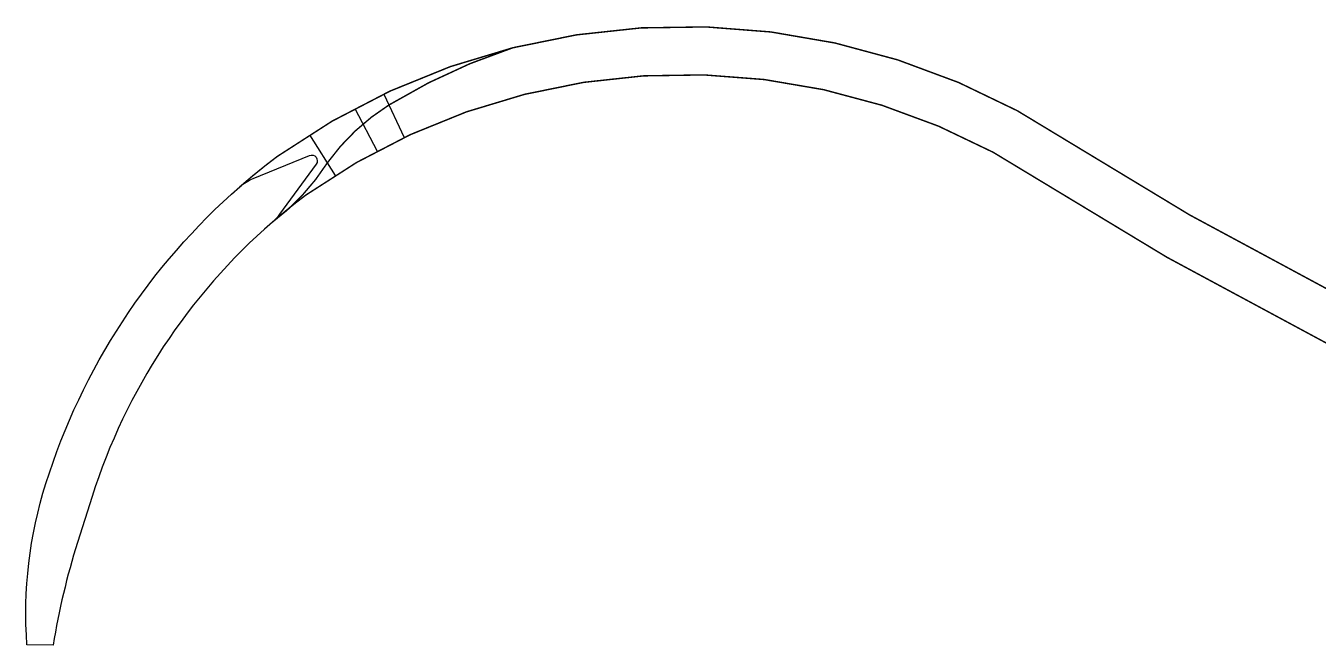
# Model space of a CAD drawing. Extents: x 350769 to 354978, y 6304672 to 6307963.
# Drawn here: x 352254.1 to 352388.6, y 6307066.6 to 6307131.1 of the extents above; entities that cross this region are included whole.
import ezdxf

# ---------------------------------------------------------------- set-up
doc = ezdxf.new("R2010")
doc.units = 0
doc.linetypes.add('CONTINUOS', pattern=[0])
for name, color, linetype in [('00_Demarc_Proyectado', 150, 'CONTINUOUS'), ('03_Pav proy_Solera Tipo A', 1, 'CONTINUOUS'), ('03_S2_Pav ext_Borde vereda', 7, 'CONTINUOUS')]:
    doc.layers.add(name, color=color, linetype=linetype)

msp = doc.modelspace()

# ---------------------------------------------------------------- linework, layer by layer
at = {"layer": '00_Demarc_Proyectado', "color": 252, "linetype": 'CONTINUOS', "ltscale": 0.25, "const_width": 0.15, "flags": 128}
for points in [[(352496.871, 6307093.683, 0.0365935), (352483.422, 6307089.833, -0.0754019), (352451.066, 6307083.397, -0.1003914), (352412.664, 6307092.471, -0.0372293), (352357.312, 6307122.284, 0.1874093), (352304.787, 6307128.833, 0.1874093)], [(352304.787, 6307128.833, 0.0931502), (352280.271, 6307117.523, 0.018395), (352276.374, 6307114.366)], [(352279.662, 6307110.599, 0.0910692), (352285.482, 6307116.853, -0.0973838), (352291.889, 6307122.874, -0.0579436), (352304.787, 6307128.833)], [(352497.892, 6307088.788, 0.0366279), (352485.134, 6307085.135, -0.075855), (352451.101, 6307078.394, -0.1007864), (352410.599, 6307087.917, -0.0371007), (352354.779, 6307117.969, 0.1867214), (352306.007, 6307123.984, 0.1867214)], [(352306.007, 6307123.984, 0.092908), (352283.222, 6307113.486, 0.0181369), (352279.662, 6307110.599, 0.0181369)]]:
    msp.add_lwpolyline(points, format="xyb", dxfattribs=at)
at = {"layer": '03_Pav proy_Solera Tipo A', "linetype": 'CONTINUOS', "ltscale": 0.1}
msp.add_lwpolyline([(352284.322, 6307116.716), (352280.518, 6307111.509, -0.0561384), (352279.761, 6307110.685, 0.1378525), (352260.987, 6307082.105), (352259.47, 6307077.322, 0.0374808), (352256.944, 6307066.644), (352254.21, 6307066.67, -0.0950487), (352256.178, 6307083.481, -0.1378571), (352276.374, 6307114.366, -0.0821667), (352277.763, 6307115.224), (352283.61, 6307117.626, -0.7573563), (352284.322, 6307116.716)], format="xyb", dxfattribs=at)
at = {"layer": '03_S2_Pav ext_Borde vereda'}
for points in [[(352291.349, 6307124.015), (352293.488, 6307119.495)], [(352288.327, 6307122.498), (352290.673, 6307118.082)], [(352283.637, 6307119.778), (352286.304, 6307115.549)]]:
    msp.add_lwpolyline(points, dxfattribs=at)

doc.saveas('drawing.dxf')
